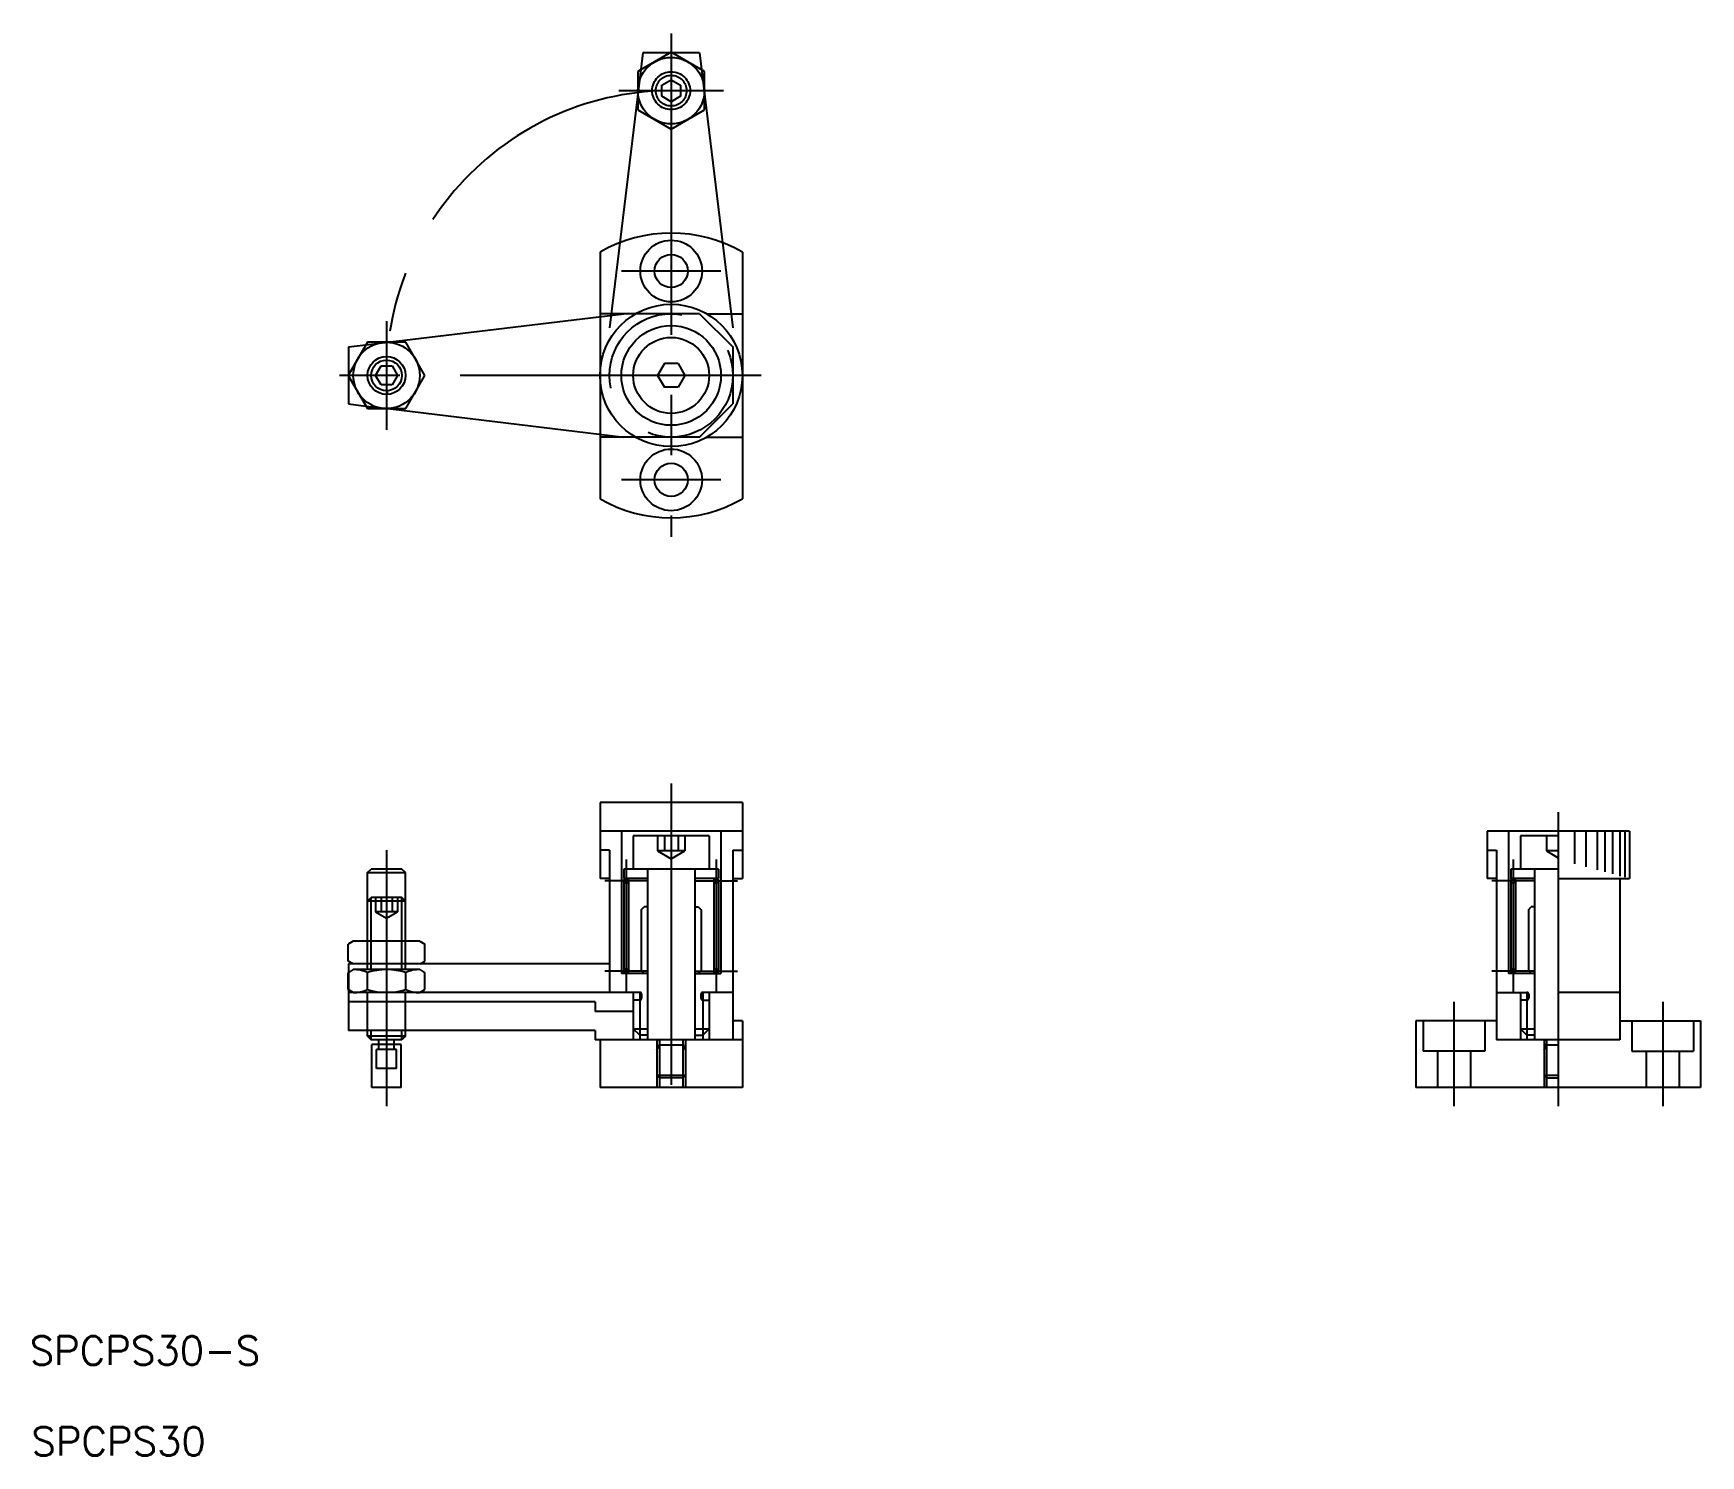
# Model space of a CAD drawing. Extents: x -67 to 108, y -39 to 111.
import ezdxf

# ---------------------------------------------------------------- set-up
doc = ezdxf.new("R2010")
doc.units = 0
for name, pattern in [('CENTER', [50.8, 31.75, -6.35, 6.35, -6.35]), ('DASHED', [19.05, 12.7, -6.35]), ('PHANTOM', [63.5, 31.75, -6.35, 6.35, -6.35, 6.35, -6.35])]:
    doc.linetypes.add(name, pattern=pattern)
doc.layers.get('0').update_dxf_attribs({"linetype": 'CONTINUOUS'})
doc.layers.add('CENTER', color=1, linetype='CENTER')
doc.styles.get("Standard").update_dxf_attribs({"font": 'txt.shx', "height": 3, "bigfont": 'bigfont.shx'})

msp = doc.modelspace()

# ---------------------------------------------------------------- linework, layer by layer
at = {"color": 3, "linetype": 'PHANTOM'}
for p, q in [((-3.04, 109.04), (-6.54, 80.04)), ((-0.04, 109.08), (-3.54, 107.06)), ((2.96, 109.04), (-3.04, 109.04)), ((3.46, 107.06), (-0.04, 109.08)), ((2.96, 109.04), (6.46, 80.04)), ((-3.54, 107.06), (-3.54, 103.02)), ((-1.04, 105.61), (-0.04, 106.19)), ((-1.04, 104.46), (-1.04, 105.61)), ((-0.04, 106.19), (0.96, 105.61)), ((0.96, 105.61), (0.96, 104.46)), ((3.46, 103.02), (3.46, 107.06)), ((5.46, 105.04), (-5.54, 105.04)), ((-0.04, 103.88), (-1.04, 104.46)), ((0.96, 104.46), (-0.04, 103.88)), ((-3.54, 103.02), (-0.04, 101)), ((-0.04, 101), (3.46, 103.02)), ((7.46, 30.04), (-7.54, 30.04)), ((-7.54, 30.04), (-7.54, 27.04)), ((7.46, 30.04), (7.46, 27.04)), ((-32.04, 22.66), (-31.66, 23.04)), ((-28.42, 23.04), (-31.66, 23.04)), ((-28.04, 22.66), (-28.42, 23.04)), ((-32.04, 19.66), (-32.04, 22.66)), ((-32.04, 22.66), (-28.04, 22.66)), ((-28.04, 19.66), (-28.04, 22.66)), ((-5.04, 21.79), (-5.04, 12.29)), ((-4.54, 21.79), (-4.54, 12.29)), ((4.46, 21.79), (4.46, 12.29)), ((4.96, 21.79), (4.96, 12.29)), ((88.46, 21.79), (88.46, 12.29)), ((88.96, 21.79), (88.96, 12.29)), ((-33.54, 15.44), (-34.08, 15.12)), ((-34.08, 13.35), (-34.08, 15.12)), ((-26.54, 15.44), (-33.54, 15.44)), ((-26.54, 15.44), (-26, 15.12)), ((-26, 13.35), (-26, 15.12)), ((-33.54, 13.04), (-34.08, 13.35)), ((-6.54, 13.04), (-34.04, 13.04)), ((-34.04, 13.04), (-34.04, 9.04)), ((-26.54, 13.04), (-26, 13.35)), ((-8.04, 9.04), (-34.04, 9.04)), ((-8.04, 9.04), (-8.04, 8.04)), ((-4.04, 8.04), (-8.04, 8.04))]:
    msp.add_line(p, q, dxfattribs=at)
at = {"color": 7, "linetype": 'CONTINUOUS'}
for p, q in [((-7.54, 88.03), (-7.54, 81.08)), ((7.46, 88.03), (7.46, 62.05)), ((-29.89, 78.54), (-5.04, 81.54)), ((-3.78, 81.54), (-7.54, 81.54)), ((3.7, 81.54), (7.46, 81.54)), ((-32.06, 78.54), (-34.08, 75.04)), ((-34.04, 78.04), (-32.22, 78.26)), ((-34.04, 78.04), (-34.04, 75.11)), ((-28.02, 78.54), (-32.06, 78.54)), ((-26, 75.04), (-28.02, 78.54)), ((-31.19, 75.04), (-30.61, 76.04)), ((-30.61, 76.04), (-29.46, 76.04)), ((-29.46, 76.04), (-28.88, 75.04)), ((-0.76, 76.29), (-1.48, 75.04)), ((0.68, 76.29), (-0.76, 76.29)), ((0.68, 76.29), (1.41, 75.04)), ((-34.08, 75.04), (-32.06, 71.54)), ((-34.04, 74.97), (-34.04, 72.04)), ((-30.61, 74.04), (-31.19, 75.04)), ((-29.46, 74.04), (-30.61, 74.04)), ((-28.88, 75.04), (-29.46, 74.04)), ((-28.02, 71.54), (-26, 75.04)), ((-1.48, 75.04), (-0.76, 73.79)), ((1.41, 75.04), (0.68, 73.79)), ((0.68, 73.79), (-0.76, 73.79)), ((-34.04, 72.04), (-32.22, 71.82)), ((-32.06, 71.54), (-28.02, 71.54)), ((-29.89, 71.54), (-5.04, 68.54)), ((-7.54, 69), (-7.54, 62.05)), ((-3.78, 68.54), (-7.54, 68.54)), ((3.7, 68.54), (7.46, 68.54)), ((7.46, 27.04), (-7.54, 27.04)), ((-7.54, 27.04), (-7.54, 22.04)), ((-5.29, 27.04), (-5.29, 12.04)), ((3.96, 26.54), (-4.04, 26.54)), ((-4.04, 26.54), (-4.04, 23.04)), ((3.96, 26.54), (3.96, 23.04)), ((5.21, 27.04), (5.21, 12.04)), ((7.46, 27.04), (7.46, 22.04)), ((100.96, 27.04), (85.96, 27.04)), ((85.96, 27.04), (85.96, 22.04)), ((88.21, 27.04), (88.21, 12.04)), ((89.46, 26.54), (89.46, 23.04)), ((93.46, 26.54), (89.46, 26.54)), ((95.16, 27.04), (95.16, 23.59)), ((96.36, 27.04), (96.36, 23.27)), ((97.56, 27.04), (97.56, 22.95)), ((98.36, 27.04), (98.36, 22.73)), ((99.16, 27.04), (99.16, 22.52)), ((99.96, 27.04), (99.96, 22.3)), ((100.46, 27.04), (100.46, 22.17)), ((100.96, 27.04), (100.96, 22.04)), ((-6.54, 25.04), (-7.54, 25.04)), ((-6.54, 25.04), (-6.54, 22.04)), ((6.46, 25.04), (7.46, 25.04)), ((6.46, 25.04), (6.46, 22.04)), ((85.96, 25.04), (86.96, 25.04)), ((86.96, 25.04), (86.96, 5.04)), ((4.96, 23.04), (-5.04, 23.04)), ((-5.04, 23.04), (-5.04, 22.04)), ((-2.54, 23.04), (-2.54, 5.04)), ((2.46, 23.04), (2.46, 5.04)), ((4.96, 23.04), (4.96, 22.04)), ((93.46, 23.04), (88.46, 23.04)), ((88.46, 23.04), (88.46, 22.04)), ((90.96, 23.04), (90.96, 5.04)), ((-6.54, 22.04), (-7.54, 22.04)), ((-6.54, 22.04), (-6.54, 10.04)), ((-2.54, 22.04), (-5.04, 22.04)), ((4.96, 22.04), (2.46, 22.04)), ((6.46, 22.04), (6.46, 5.04)), ((6.46, 22.04), (7.46, 22.04)), ((86.96, 22.04), (85.96, 22.04)), ((90.96, 22.04), (88.46, 22.04)), ((93.46, 22.04), (100.96, 22.04)), ((99.96, 22.04), (99.96, 5.04)), ((-32.04, 19.66), (-31.66, 20.04)), ((-32.04, 12.44), (-32.04, 19.66)), ((-28.04, 19.66), (-32.04, 19.66)), ((-28.42, 20.04), (-31.66, 20.04)), ((-28.04, 19.66), (-28.42, 20.04)), ((-28.04, 12.44), (-28.04, 19.66)), ((-3.19, 18.74), (-2.89, 19.04)), ((-3.19, 18.74), (-3.19, 12.34)), ((-2.54, 19.04), (-2.89, 19.04)), ((2.46, 19.04), (2.81, 19.04)), ((2.81, 19.04), (3.11, 18.74)), ((3.11, 18.74), (3.11, 12.34)), ((90.31, 18.74), (90.61, 19.04)), ((90.31, 18.74), (90.31, 12.34)), ((90.96, 19.04), (90.61, 19.04)), ((-33.54, 12.44), (-34.08, 12.12)), ((-26.54, 12.44), (-33.54, 12.44)), ((-26.54, 12.44), (-33.54, 12.44)), ((-26.54, 12.44), (-26, 12.12)), ((-3.19, 12.34), (-2.89, 12.04)), ((3.11, 12.34), (2.81, 12.04)), ((90.31, 12.34), (90.61, 12.04)), ((-34.08, 10.35), (-34.08, 12.12)), ((-32.06, 10.35), (-32.06, 12.12)), ((-28.02, 10.35), (-28.02, 12.12)), ((-26, 10.35), (-26, 12.12)), ((-2.54, 12.04), (-5.29, 12.04)), ((2.46, 12.04), (5.21, 12.04)), ((90.96, 12.04), (88.21, 12.04)), ((-33.54, 10.04), (-34.08, 10.35)), ((-3.36, 10.04), (-34.04, 10.04)), ((-34.04, 10.04), (-34.04, 6.04)), ((-26.54, 10.04), (-26, 10.35)), ((-4.04, 9.24), (-4.04, 6.21)), ((-3.36, 9.24), (-4.04, 9.24)), ((-3.36, 10.04), (-3.36, 9.24)), ((-3.16, 9.84), (-3.16, 9.44)), ((3.09, 9.84), (3.09, 9.44)), ((6.46, 10.04), (3.29, 10.04)), ((3.29, 10.04), (3.29, 9.24)), ((3.29, 9.24), (3.96, 9.24)), ((3.96, 9.24), (3.96, 6.21)), ((86.96, 10.04), (90.14, 10.04)), ((89.46, 9.24), (89.46, 6.21)), ((90.14, 9.24), (89.46, 9.24)), ((90.14, 10.04), (90.14, 9.24)), ((90.34, 9.84), (90.34, 9.44)), ((99.96, 10.04), (93.46, 10.04)), ((7.46, 7.04), (6.46, 7.04)), ((7.46, 7.04), (7.46, 0.04)), ((86.96, 7.04), (78.46, 7.04)), ((78.46, 7.04), (78.46, 0.04)), ((79.21, 7.04), (79.21, 3.84)), ((85.71, 7.04), (85.71, 3.84)), ((99.96, 7.04), (108.46, 7.04)), ((108.46, 7.04), (108.46, 0.04)), ((-8.04, 6.04), (-34.04, 6.04)), ((-32.04, 5.42), (-32.04, 6.04)), ((-28.04, 5.42), (-32.04, 5.42)), ((-32.04, 5.42), (-31.66, 5.04)), ((-28.04, 5.42), (-28.42, 5.04)), ((-28.04, 5.42), (-28.04, 6.04)), ((-8.04, 6.04), (-8.04, 5.04)), ((-3.36, 5.54), (-4.04, 6.21)), ((-4.04, 6.21), (-2.54, 6.21)), ((-3.36, 5.54), (-3.36, 5.04)), ((-2.54, 5.54), (-3.36, 5.54)), ((2.46, 6.21), (3.96, 6.21)), ((2.46, 5.54), (3.29, 5.54)), ((3.29, 5.54), (3.96, 6.21)), ((3.29, 5.54), (3.29, 5.04)), ((90.14, 5.54), (89.46, 6.21)), ((89.46, 6.21), (90.96, 6.21)), ((90.96, 5.54), (90.14, 5.54)), ((90.14, 5.54), (90.14, 5.04)), ((-28.42, 5.04), (-31.66, 5.04)), ((-31.59, 0.04), (-31.59, 4.54)), ((-28.49, 4.54), (-31.59, 4.54)), ((-30.84, 4.54), (-30.84, 5.04)), ((-29.24, 4.54), (-29.24, 5.04)), ((-29.24, 4.79), (-29.24, 4.79)), ((-29.24, 4.66), (-29.24, 4.66)), ((-28.49, 0.04), (-28.49, 4.54)), ((7.46, 5.04), (-8.04, 5.04)), ((-7.54, 5.04), (-7.54, 0.04)), ((-1.54, 4.04), (-1.33, 4.39)), ((-1.54, 4.04), (-1.54, 1.31)), ((-1.27, 4.94), (-1.27, 4.64)), ((-1.27, 4.51), (1.19, 4.51)), ((1.19, 4.94), (1.19, 4.64)), ((1.46, 4.04), (1.26, 4.39)), ((1.46, 4.04), (1.46, 1.31)), ((85.71, 3.84), (79.21, 3.84)), ((80.71, 3.84), (80.71, 0.04)), ((84.21, 3.84), (84.21, 0.04)), ((99.96, 5.04), (86.96, 5.04)), ((91.96, 4.04), (92.17, 4.39)), ((91.96, 4.04), (91.96, 1.31)), ((92.23, 4.94), (92.23, 4.64)), ((92.23, 4.51), (93.46, 4.51)), ((-28.49, 0.04), (-31.59, 0.04)), ((7.46, 0.04), (-7.54, 0.04)), ((-1.27, 1.04), (-1.54, 1.31)), ((-1.54, 1.31), (1.46, 1.31)), ((1.19, 1.04), (-1.27, 1.04)), ((-1.27, 1.04), (-1.27, 0.04)), ((1.19, 1.04), (1.46, 1.31)), ((1.19, 1.04), (1.19, 0.04)), ((108.46, 0.04), (78.46, 0.04)), ((92.23, 1.04), (91.96, 1.31)), ((91.96, 1.31), (93.46, 1.31)), ((92.23, 1.04), (92.23, 0.04)), ((92.23, 1.04), (93.46, 1.04))]:
    msp.add_line(p, q, dxfattribs=at)
at = {"color": 3, "linetype": 'DASHED'}
for p, q in [((-7.54, 81.08), (-7.54, 69)), ((2.96, 81.54), (-3.78, 81.54)), ((2.96, 81.54), (6.46, 78.04)), ((-32.22, 78.26), (-29.89, 78.54)), ((6.46, 78.04), (6.46, 72.04)), ((-34.04, 75.11), (-34.04, 74.97)), ((-32.22, 71.82), (-29.89, 71.54)), ((2.96, 68.54), (6.46, 72.04)), ((2.96, 68.54), (-3.78, 68.54)), ((-1.48, 26.54), (-1.48, 24.94)), ((-0.76, 26.54), (-0.76, 24.94)), ((0.68, 26.54), (0.68, 24.94)), ((1.41, 26.54), (1.41, 24.94)), ((92.21, 26.54), (92.21, 24.94)), ((1.41, 24.94), (-1.48, 24.94)), ((-1.48, 24.94), (-0.04, 24.1)), ((-0.04, 24.1), (1.41, 24.94)), ((93.46, 24.94), (92.21, 24.94)), ((92.21, 24.94), (93.46, 24.22)), ((-31.19, 20.04), (-31.19, 18.54)), ((-30.61, 20.04), (-30.61, 18.54)), ((-29.46, 20.04), (-29.46, 18.54)), ((-28.88, 20.04), (-28.88, 18.54)), ((-28.88, 18.54), (-31.19, 18.54)), ((-31.19, 18.54), (-30.04, 17.87)), ((-30.04, 17.87), (-28.88, 18.54)), ((-32.04, 6.04), (-32.04, 10.04)), ((-28.04, 6.04), (-28.04, 10.04)), ((101.21, 7.04), (101.21, 3.84)), ((107.71, 7.04), (107.71, 3.84)), ((-28.99, 4.04), (-31.09, 4.04)), ((-31.09, 2.04), (-31.09, 4.04)), ((-30.84, 4.04), (-30.84, 4.54)), ((-29.24, 4.04), (-29.24, 4.54)), ((-28.99, 2.04), (-28.99, 4.04)), ((101.21, 3.84), (107.71, 3.84)), ((102.71, 3.84), (102.71, 0.04)), ((106.21, 3.84), (106.21, 0.04)), ((-28.99, 2.04), (-31.09, 2.04))]:
    msp.add_line(p, q, dxfattribs=at)
at = {"color": 3, "linetype": 'CONTINUOUS'}
for p, q in [((-31.66, 12.44), (-31.66, 20.04)), ((-28.42, 12.44), (-28.42, 20.04)), ((-4.04, 10.04), (-4.04, 9.24)), ((-3.36, 9.24), (-3.36, 5.54)), ((3.29, 9.24), (3.29, 5.54)), ((3.96, 10.04), (3.96, 9.24)), ((89.46, 10.04), (89.46, 9.24)), ((90.14, 9.24), (90.14, 5.54)), ((-31.66, 5.04), (-31.66, 6.04)), ((-28.42, 5.04), (-28.42, 6.04)), ((-4.04, 6.21), (-4.04, 5.04)), ((3.96, 6.21), (3.96, 5.04)), ((89.46, 6.21), (89.46, 5.04)), ((-1.54, 5.04), (-1.54, 4.04)), ((-1.27, 4.51), (-1.27, 1.04)), ((1.19, 4.51), (1.19, 1.04)), ((1.46, 5.04), (1.46, 4.04)), ((91.96, 5.04), (91.96, 4.04)), ((92.23, 4.51), (92.23, 1.04)), ((-1.54, 1.31), (-1.54, 0.04)), ((1.46, 1.31), (1.46, 0.04)), ((91.96, 1.31), (91.96, 0.04))]:
    msp.add_line(p, q, dxfattribs=at)
at = {"color": 3, "linetype": 'PHANTOM'}
for radius in [3.5, 2, 1.62]:
    msp.add_circle((-0.04, 105.04), radius, dxfattribs=at)
at = {"color": 7, "linetype": 'CONTINUOUS'}
for centre, radius in [((-0.04, 86.04), 3.25), ((-0.04, 86.04), 1.75), ((-0.04, 75.04), 7.5), ((-0.04, 75.04), 5.25), ((-30.04, 75.04), 3.5), ((-0.04, 75.04), 4), ((-30.04, 75.04), 2), ((-0.04, 64.04), 3.25), ((-0.04, 64.04), 1.75), ((-4.79, 21.79), 0.25), ((4.71, 21.79), 0.25), ((88.71, 21.79), 0.25), ((-4.79, 12.29), 0.25), ((4.71, 12.29), 0.25), ((88.71, 12.29), 0.25)]:
    msp.add_circle(centre, radius, dxfattribs=at)
at = {"color": 3, "linetype": 'DASHED'}
msp.add_circle((-0.04, 75.04), 6.5, dxfattribs=at)
at = {"color": 3, "linetype": 'CONTINUOUS'}
msp.add_circle((-30.04, 75.04), 1.62, dxfattribs=at)
at = {"color": 3, "linetype": 'PHANTOM'}
for start, end in [(86.1803, 183.8197), (83.2856, 83.3117)]:
    msp.add_arc((-0.04, 75.04), 30, start, end, dxfattribs=at)
at = {"color": 7, "linetype": 'CONTINUOUS'}
for centre, radius, start, end in [((-0.04, 75.04), 15, 60, 120), ((-0.04, 75.04), 15, 240, 300), ((-33.4, 9.44), 3, 63.4722, 92.6629), ((-30.04, 5.75), 6.69, 72.4121, 107.5879), ((-26.68, 9.44), 3, 87.3371, 116.5278), ((-33.4, 13.03), 3, 267.3371, 296.5278), ((-30.04, 16.72), 6.69, 252.4121, 287.5879), ((-26.68, 13.03), 3, 243.4722, 272.6629), ((-3.36, 9.84), 0.2, 0, 90), ((-3.36, 9.44), 0.2, 270, 0), ((3.29, 9.84), 0.2, 90, 180), ((3.29, 9.44), 0.2, 180, 270), ((90.14, 9.84), 0.2, 0, 90), ((90.14, 9.44), 0.2, 270, 0), ((-1.37, 4.94), 0.1, 0, 90), ((-1.77, 4.64), 0.5, 330, 0), ((1.29, 4.94), 0.1, 90, 180), ((1.69, 4.64), 0.5, 180, 210), ((92.13, 4.94), 0.1, 0, 90), ((91.73, 4.64), 0.5, 330, 0)]:
    msp.add_arc(centre, radius, start, end, dxfattribs=at)
at = {"layer": 'CENTER', "color": 1, "linetype": 'CENTER'}
for p, q in [((-0.04, 111.08), (-0.04, 58.04)), ((5.21, 86.04), (-5.29, 86.04)), ((-30.04, 80.77), (-30.04, 69.3)), ((9.46, 75.04), (-36.08, 75.04)), ((5.21, 64.04), (-5.29, 64.04)), ((-0.04, 32.04), (-0.04, -1.96)), ((93.46, 29.04), (93.46, -1.96)), ((-30.04, 25.04), (-30.04, -1.96)), ((-4.79, 24.04), (-4.79, 10.04)), ((4.71, 24.04), (4.71, 10.04)), ((88.71, 24.04), (88.71, 10.04)), ((-2.54, 21.79), (-7.04, 21.79)), ((2.46, 21.79), (6.96, 21.79)), ((90.96, 21.79), (86.46, 21.79)), ((-2.54, 12.29), (-7.04, 12.29)), ((2.46, 12.29), (6.96, 12.29)), ((90.96, 12.29), (86.46, 12.29)), ((82.46, 9.04), (82.46, -1.96)), ((104.46, 9.04), (104.46, -1.96))]:
    msp.add_line(p, q, dxfattribs=at)

# ---------------------------------------------------------------- texts
at = {"color": 7, "linetype": 'CONTINUOUS'}
for s, p in [('SPCPS30-S', (-67.65, -29.19)), ('SPCPS30', (-67.47, -38.76))]:
    msp.add_text(s, height=3, dxfattribs=at).set_placement(p)

doc.saveas('drawing.dxf')
